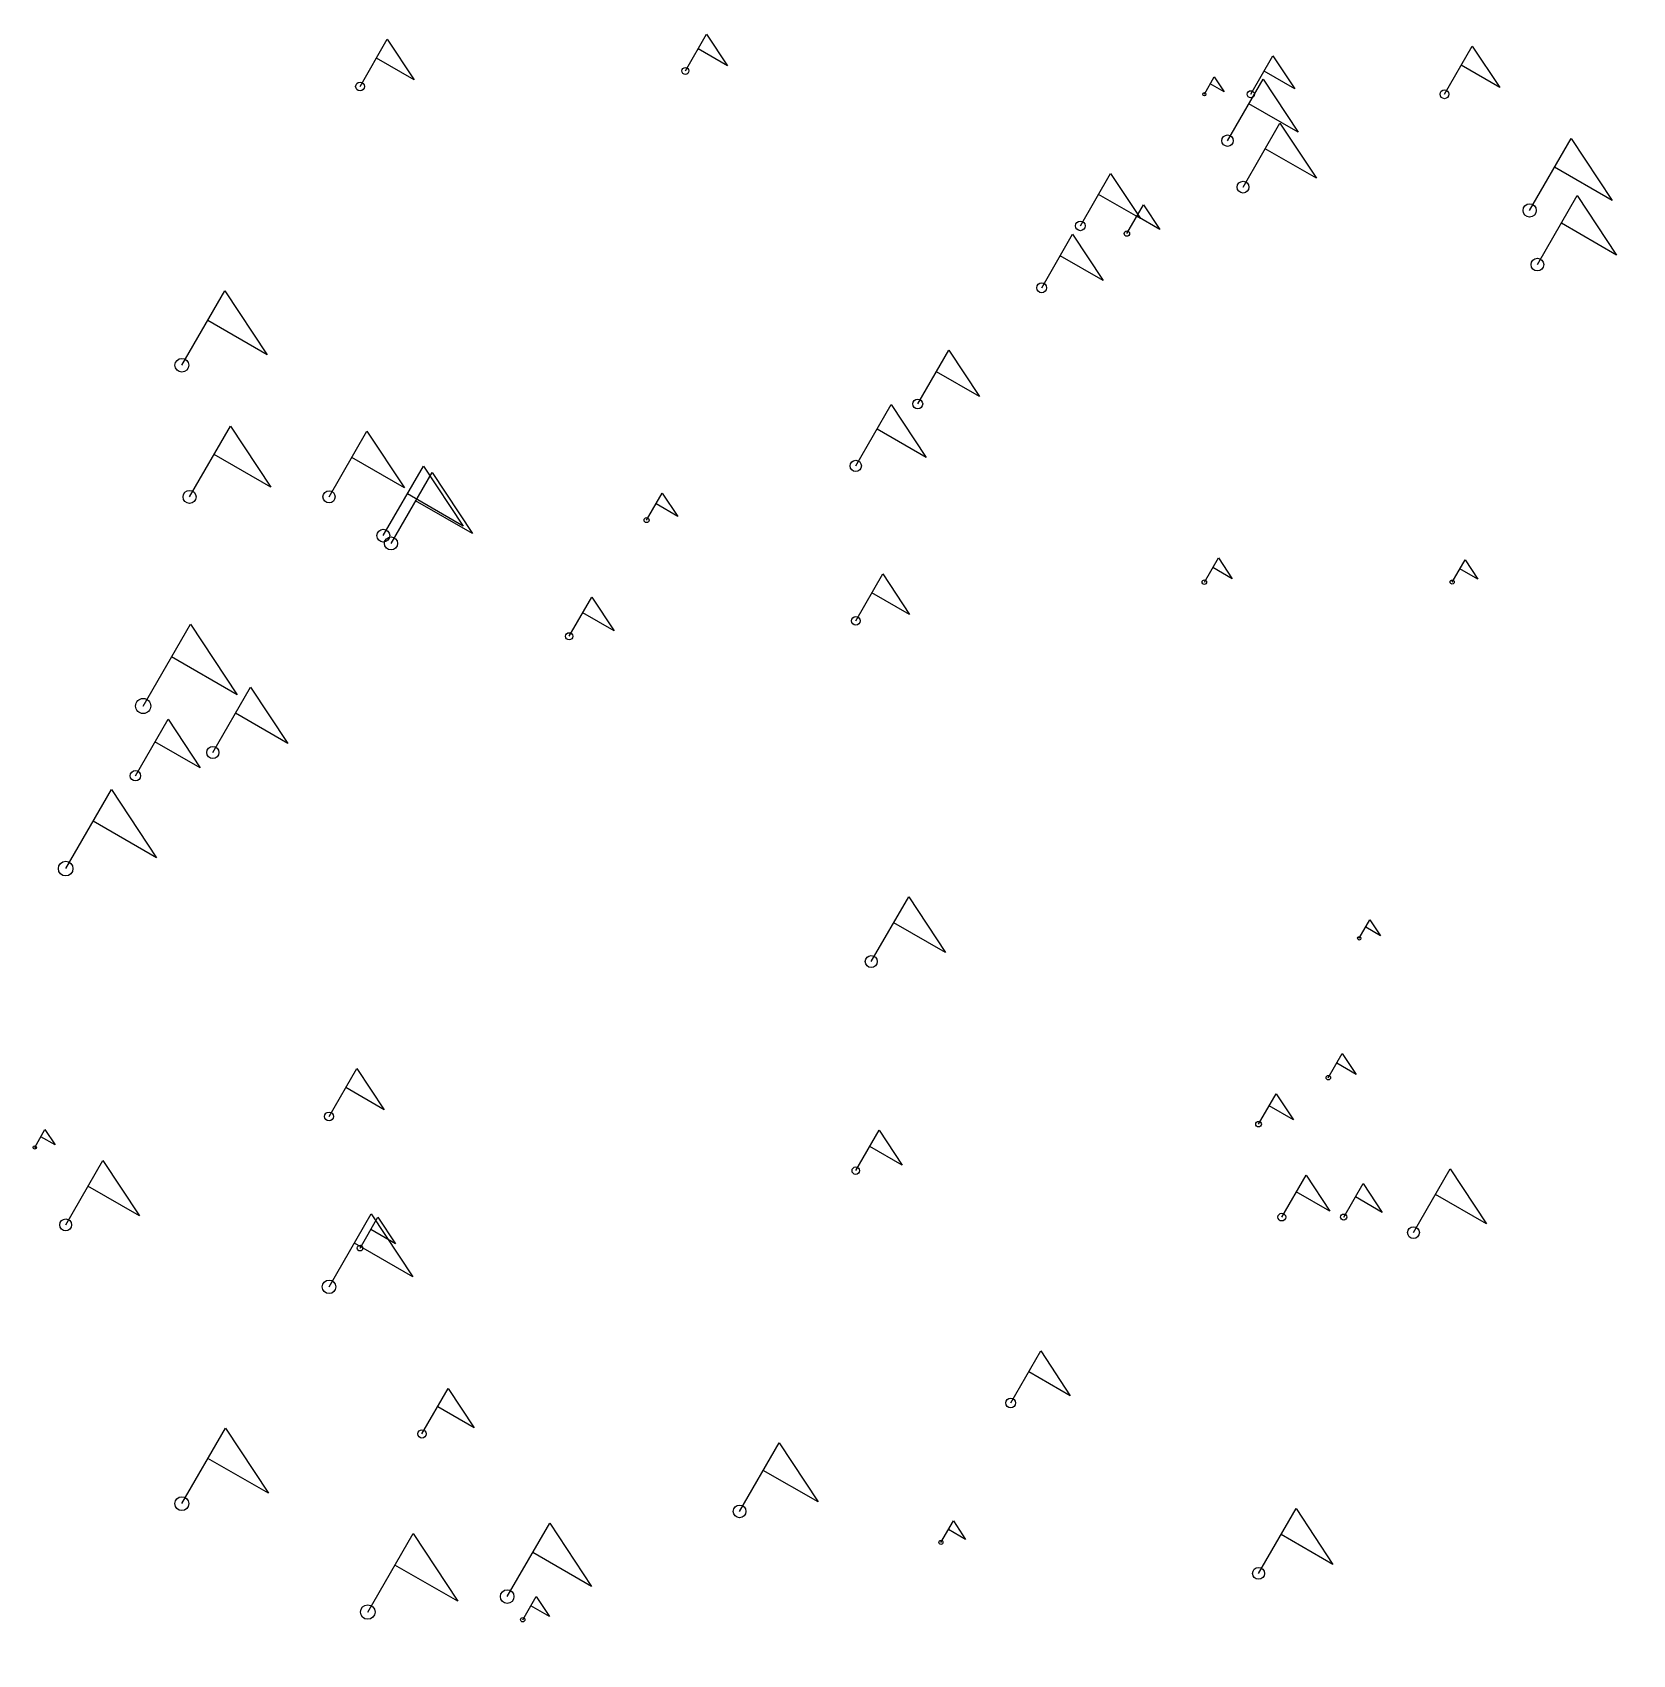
# Model space of a CAD drawing. Header units: metres. Extents: x -96 to 110, y -104 to 105.
import ezdxf

# ---------------------------------------------------------------- set-up
doc = ezdxf.new("R2010")
doc.units = ezdxf.units.M

# ---------------------------------------------------------------- blocks, each defined once
blk = doc.blocks.new('FLAG')
blk.add_lwpolyline([(0, 0), (0, 5), (4, 3), (0, 3)])
at = {"color": 2}
blk.add_circle((0, 0), 0.4, dxfattribs=at)

msp = doc.modelspace()

# ---------------------------------------------------------------- block references
at = {"rotation": -30}
for p, xscale, yscale in [((-12, 100), 1.098804901822642, 1.098804901822642), ((-54, 98), 1.408054259622569, 1.408054259622569), ((86, 97), 1.4376857013072002, 1.4376857013072002), ((61, 97), 1.1415006036182742, 1.1415006036182742), ((55, 97), 0.5149866567081203, 0.5149866567081203), ((58, 91), 1.8378946617443013, 1.8378946617443013), ((60, 85), 1.9055438590406732, 1.9055438590406732), ((97, 82), 2.148377818195729, 2.148377818195729), ((39, 80), 1.561421293603262, 1.561421293603262), ((98, 75), 2.059414031734554, 2.059414031734554), ((45, 79), 0.8614203636738758, 0.8614203636738758), ((34, 72), 1.5968952783431718, 1.5968952783431718), ((-77, 62), 2.2220409836902846, 2.2220409836902846), ((18, 57), 1.6024560665033418, 1.6024560665033418), ((10, 49), 1.8280997729016102, 1.8280997729016102), ((-76, 45), 2.1089913632934727, 2.1089913632934727), ((-58, 45), 1.9583437973240627, 1.9583437973240627), ((-51, 40), 2.0761671977165275, 2.0761671977165275), ((-50, 39), 2.1172901117344756, 2.1172901117344756), ((-17, 42), 0.8072525455838453, 0.8072525455838453), ((55, 34), 0.7265358042028731, 0.7265358042028731), ((87, 34), 0.6650918722157306, 0.6650918722157306), ((10, 29), 1.3967941648525775, 1.3967941648525775), ((-27, 27), 1.1688822722577599, 1.1688822722577599), ((-82, 18), 2.4433334074888355, 2.4433334074888355), ((-73, 12), 1.9490383208952409, 1.9490383208952409), ((-83, 9), 1.6856286159299647, 1.6856286159299647), ((-92, -3), 2.3575155429450563, 2.3575155429450563), ((12, -15), 1.932008911385878, 1.932008911385878), ((75, -12), 0.5528414489140132, 0.5528414489140132), ((71, -30), 0.7253199845195331, 0.7253199845195331), ((-58, -35), 1.4315323089559964, 1.4315323089559964), ((62, -36), 0.9076877673976367, 0.9076877673976367), ((-96, -39), 0.5316351201763596, 0.5316351201763596), ((10, -42), 1.2033173320429629, 1.2033173320429629), ((-92, -49), 1.9193913348497451, 1.9193913348497451), ((82, -50), 1.898721504474615, 1.898721504474615), ((65, -48), 1.2503287080986873, 1.2503287080986873), ((73, -48), 1.0007360462946533, 1.0007360462946533), ((-58, -57), 2.1765468857799632, 2.1765468857799632), ((-54, -52), 0.9213289000783096, 0.9213289000783096), ((30, -72), 1.5504697549004367, 1.5504697549004367), ((-46, -76), 1.3532545090544825, 1.3532545090544825), ((-77, -85), 2.2485695788128006, 2.2485695788128006), ((-5, -86), 2.040206014453968, 2.040206014453968), ((62, -94), 1.9339161857413862, 1.9339161857413862), ((-35, -97), 2.1937665191446487, 2.1937665191446487), ((21, -90), 0.6396042747220525, 0.6396042747220525), ((-53, -99), 2.338799166431391, 2.338799166431391), ((-33, -100), 0.6934982562266869, 0.6934982562266869)]:
    msp.add_blockref('FLAG', p, dxfattribs=dict(at, xscale=xscale, yscale=yscale))

doc.saveas('drawing.dxf')
